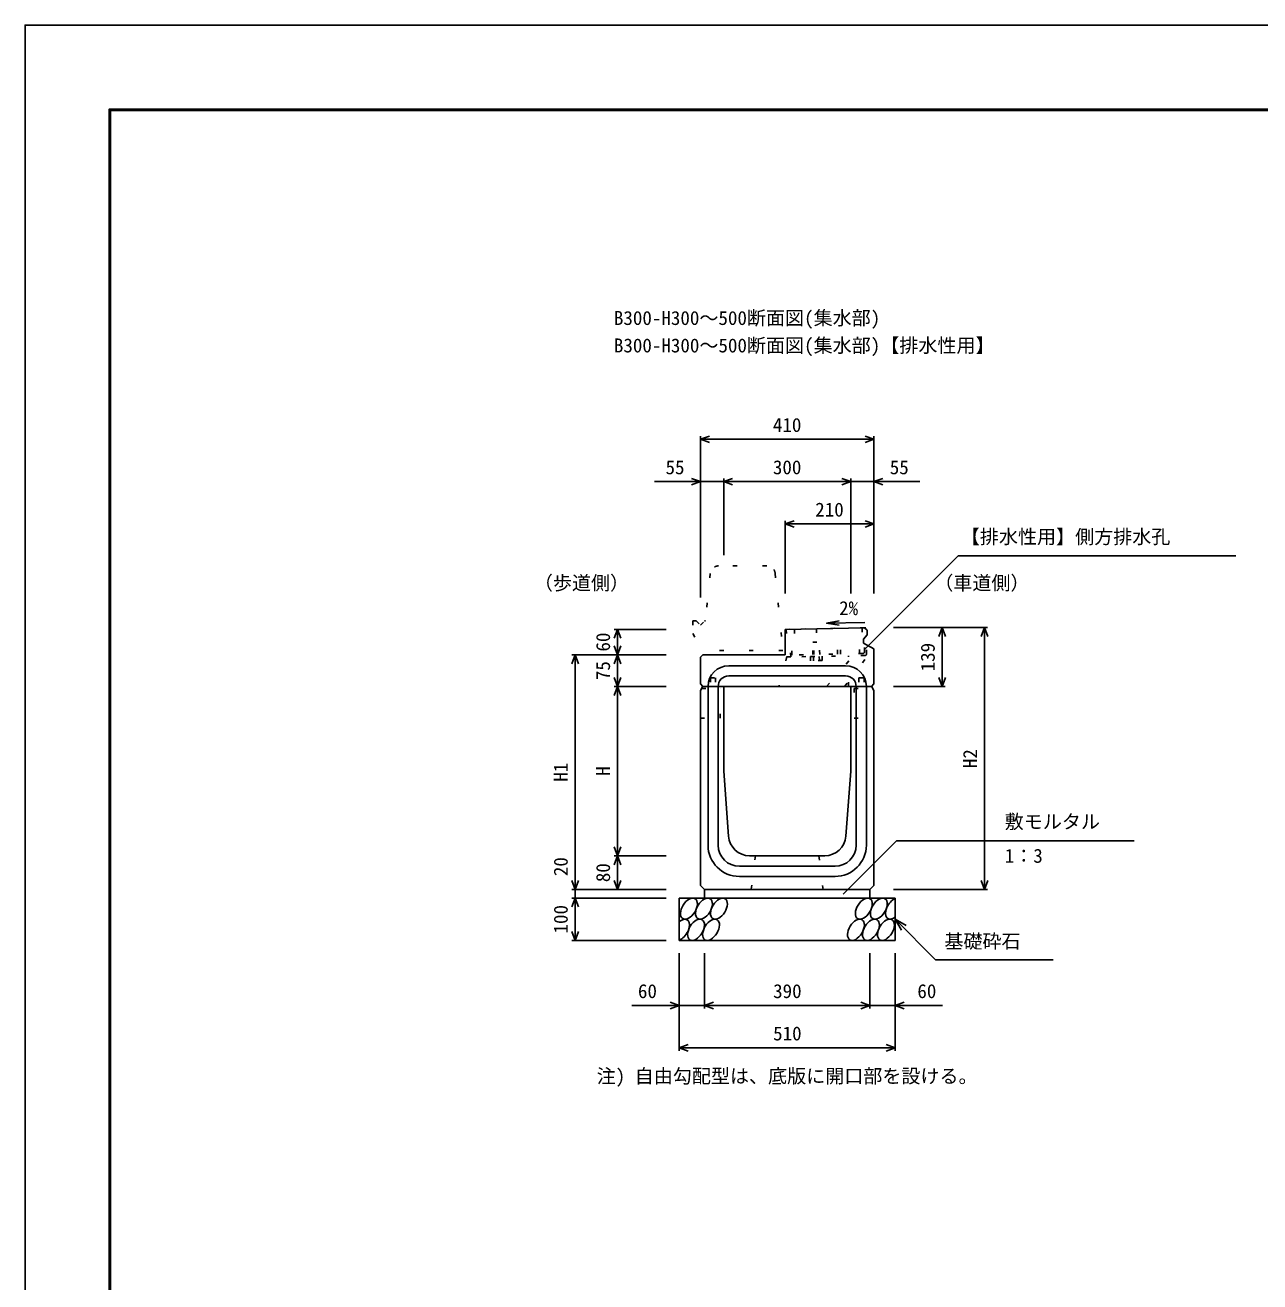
# Model space of a CAD drawing. Units: millimetres, scale not verified. Extents: x -12600 to 12600, y -5940 to 5940.
# Drawn here: x -12600 to -9683, y -2970 to 0 of the extents above; entities that cross this region are included whole.
import ezdxf
from ezdxf.enums import TextEntityAlignment as Align

# ---------------------------------------------------------------- set-up
doc = ezdxf.new("R2010")
doc.units = ezdxf.units.MM
doc.header["$LTSCALE"] = 40
doc.linetypes.add('DOTTED', pattern=[1.75, 0.25, -1.5])
for name, color, linetype, lineweight in [('0-0_DIM', 7, 'Continuous', 25), ('0-1_Defpoints', 5, 'Continuous', 25), ('0-2_HATCH', 6, 'Continuous', 25), ('0-5_OUTLINE', 3, 'Continuous', 25), ('0-6_OUTLINE2', 4, 'DOTTED', 25), ('0-7_TXT', 7, 'Continuous', 25), ('0-8_WAKU', 3, 'Continuous', 25)]:
    doc.layers.add(name, color=color, linetype=linetype, lineweight=lineweight)
doc.styles.add('ＭＳ ゴシック', font='')
doc.styles.get('ＭＳ ゴシック').set_extended_font_data('MS Gothic')

msp = doc.modelspace()

# ---------------------------------------------------------------- linework, layer by layer
at = {"layer": '0-0_DIM'}
for p, q in [((-11005, -971.3), (-11005, -1352.94)), ((-10595, -978.8), (-11005, -978.8)), ((-10595, -971.3), (-10595, -1342.94)), ((-11113.38, -1078.8), (-11005, -1078.8)), ((-10950, -1078.8), (-11005, -1078.8)), ((-10950, -1071.3), (-10950, -1252.94)), ((-10950, -1078.8), (-10650, -1078.8)), ((-10650, -1071.3), (-10650, -1342.94)), ((-10650, -1078.8), (-10595, -1078.8)), ((-10486.62, -1078.8), (-10595, -1078.8)), ((-10805, -1171.3), (-10805, -1342.94)), ((-10595, -1178.8), (-10805, -1178.8)), ((-10618.17, -1476.24), (-10396.03, -1254.1)), ((-10396.03, -1254.1), (-9740.13, -1254.1)), ((-10326.5, -1423.94), (-10549, -1423.94)), ((-10434, -1423.94), (-10434, -1562.94)), ((-10334, -1423.94), (-10334, -2042.94)), ((-11208.5, -1427.94), (-11086, -1427.94)), ((-11201, -1427.94), (-11201, -1487.94)), ((-11308.5, -1487.94), (-11086, -1487.94)), ((-11301, -1487.94), (-11301, -2042.94)), ((-11201, -1562.94), (-11201, -1487.94)), ((-11208.5, -1562.94), (-11086, -1562.94)), ((-11201, -1562.94), (-11201, -1962.94)), ((-10426.5, -1562.94), (-10549, -1562.94)), ((-10667.89, -2053.75), (-10541.66, -1927.52)), ((-10541.66, -1927.52), (-9980.19, -1927.52)), ((-11208.5, -1962.94), (-11086, -1962.94)), ((-11201, -1962.94), (-11201, -2042.94)), ((-11308.5, -2042.94), (-11086, -2042.94)), ((-11301, -2042.94), (-11301, -2062.94)), ((-10326.5, -2042.94), (-10549, -2042.94)), ((-11308.5, -2062.94), (-11086, -2062.94)), ((-11301, -2062.94), (-11301, -2162.94)), ((-10545, -2112.94), (-10449.24, -2208.7)), ((-10545, -2112.94), (-10519.02, -2127.94)), ((-10545, -2112.94), (-10530, -2138.92)), ((-11308.5, -2162.94), (-11086, -2162.94)), ((-11055, -2424.31), (-11055, -2192.94)), ((-10995, -2324.31), (-10995, -2192.94)), ((-10605, -2324.31), (-10605, -2192.94)), ((-10545, -2424.31), (-10545, -2192.94)), ((-10449.24, -2208.7), (-10171.69, -2208.7)), ((-11055, -2316.81), (-11166.79, -2316.81)), ((-11055, -2316.81), (-10995, -2316.81)), ((-10995, -2316.81), (-10605, -2316.81)), ((-10545, -2316.81), (-10605, -2316.81)), ((-10545, -2316.81), (-10433.21, -2316.81)), ((-11055, -2416.81), (-10545, -2416.81))]:
    msp.add_line(p, q, dxfattribs=at)
for points in [[(-10983.86, -986.5), (-11005, -978.8), (-10983.86, -971.11)], [(-10616.14, -971.11), (-10595, -978.8), (-10616.14, -986.5)], [(-11026.14, -1071.11), (-11005, -1078.8), (-11026.14, -1086.5)], [(-10928.86, -1086.5), (-10950, -1078.8), (-10928.86, -1071.11)], [(-10671.14, -1071.11), (-10650, -1078.8), (-10671.14, -1086.5)], [(-10573.86, -1071.11), (-10595, -1078.8), (-10573.86, -1086.5)], [(-10783.86, -1171.11), (-10805, -1178.8), (-10783.86, -1186.5)], [(-10616.14, -1171.11), (-10595, -1178.8), (-10616.14, -1186.5)], [(-10441.7, -1445.09), (-10434, -1423.94), (-10426.3, -1445.09)], [(-10341.7, -1445.09), (-10334, -1423.94), (-10326.3, -1445.09)], [(-11208.7, -1449.09), (-11201, -1427.94), (-11193.3, -1449.09)], [(-11193.3, -1466.8), (-11201, -1487.94), (-11208.7, -1466.8)], [(-11293.3, -1509.09), (-11301, -1487.94), (-11308.7, -1509.09)], [(-11208.7, -1509.09), (-11201, -1487.94), (-11193.3, -1509.09)], [(-11208.7, -1541.8), (-11201, -1562.94), (-11193.3, -1541.8)], [(-10441.7, -1541.8), (-10434, -1562.94), (-10426.3, -1541.8)], [(-11208.7, -1584.09), (-11201, -1562.94), (-11193.3, -1584.09)], [(-11193.3, -1941.8), (-11201, -1962.94), (-11208.7, -1941.8)], [(-11208.7, -1984.09), (-11201, -1962.94), (-11193.3, -1984.09)], [(-11293.3, -2021.8), (-11301, -2042.94), (-11308.7, -2021.8)], [(-11193.3, -2021.8), (-11201, -2042.94), (-11208.7, -2021.8)], [(-10341.7, -2021.8), (-10334, -2042.94), (-10326.3, -2021.8)], [(-11293.3, -2084.09), (-11301, -2062.94), (-11308.7, -2084.09)], [(-11293.3, -2141.8), (-11301, -2162.94), (-11308.7, -2141.8)], [(-11076.14, -2309.11), (-11055, -2316.81), (-11076.14, -2324.5)], [(-10973.86, -2324.5), (-10995, -2316.81), (-10973.86, -2309.11)], [(-10626.14, -2309.11), (-10605, -2316.81), (-10626.14, -2324.5)], [(-10523.86, -2309.11), (-10545, -2316.81), (-10523.86, -2324.5)], [(-11033.86, -2424.5), (-11055, -2416.81), (-11033.86, -2409.11)], [(-10566.14, -2409.11), (-10545, -2416.81), (-10566.14, -2424.5)]]:
    msp.add_lwpolyline(points, dxfattribs=at)
at = {"layer": '0-1_Defpoints'}
msp.add_lwpolyline([(-12600, -5940), (-4200, -5940), (-4200, 0), (-12600, 0)], close=True, dxfattribs=at)
at = {"layer": '0-2_HATCH', "linetype": 'DOTTED'}
for p, q in [((-10617.54, -1424.08), (-10794, -1427.72)), ((-10680.77, -1486.4), (-10682.03, -1425.41)), ((-10673.77, -1486.25), (-10675.03, -1425.27)), ((-10628.78, -1485.33), (-10630.04, -1424.34)), ((-10623.04, -1424.2), (-10621.78, -1485.18)), ((-10618.54, -1424.1), (-10614.04, -1424.01)), ((-10617.37, -1480.59), (-10618.54, -1424.1)), ((-10612.75, -1486.5), (-10614.04, -1424.01)), ((-10791.65, -1493.19), (-10793, -1427.7)), ((-10788.75, -1488.62), (-10790, -1427.64)), ((-10783, -1427.49), (-10781.75, -1488.48)), ((-10736.76, -1487.55), (-10738.01, -1426.57)), ((-10731.02, -1426.42), (-10729.76, -1487.41)), ((-10723.13, -1487.27), (-10723.73, -1458.28)), ((-10621.78, -1485.18), (-10791.74, -1488.69)), ((-10615.69, -1489.56), (-10791.65, -1493.19)), ((-10737.96, -1492.08), (-10737.76, -1502.08)), ((-10724.11, -1491.79), (-10723.9, -1501.79))]:
    msp.add_line(p, q, dxfattribs=at)
for points in [[(-10794, -1427.72), (-10802, -1427.89), (-10800.66, -1492.87), (-10791.66, -1492.69)], [(-10739.13, -1487.6), (-10739.72, -1458.61), (-10723.73, -1458.28)]]:
    msp.add_lwpolyline(points, dxfattribs=at)
msp.add_lwpolyline([(-10744.89, -1492.22), (-10717.18, -1491.65), (-10716.97, -1501.65), (-10744.68, -1502.22)], close=True, dxfattribs=at)
for centre, radius in [((-10621.87, -1480.68), 4.5), ((-10615.75, -1486.56), 3)]:
    msp.add_arc(centre, radius, 271.18119, 1.18119, dxfattribs=at)
at = {"layer": '0-2_HATCH'}
for centre in [(-11032.11, -2087.94), (-10996.63, -2087.94), (-10961.16, -2087.94), (-10618.95, -2087.94), (-10583.48, -2087.94), (-11015.23, -2137.94), (-10979.75, -2137.94), (-10637.55, -2137.94), (-10602.07, -2137.94), (-10566.59, -2137.94)]:
    msp.add_ellipse(centre, major_axis=(14.54, 23.54), ratio=0.5792, dxfattribs=at)
for centre, start_param, end_param in [((-10548, -2087.94), 0.6666252, 4.1103269), ((-11050.7, -2137.94), 3.7419964, 7.318141)]:
    msp.add_ellipse(centre, major_axis=(14.54, 23.54), ratio=0.5792, start_param=start_param, end_param=end_param, dxfattribs=at)
at = {"layer": '0-5_OUTLINE', "linetype": 'DOTTED'}
for p, q in [((-10981.81, -1295.99), (-10993, -1407.94)), ((-10848.1, -1277.94), (-10961.9, -1277.94)), ((-10828.2, -1295.95), (-10810, -1477.94)), ((-11023, -1407.94), (-11023, -1437.94)), ((-11023, -1407.94), (-11015, -1407.94)), ((-11023, -1437.94), (-11000, -1477.94)), ((-10810, -1477.94), (-11000, -1477.94))]:
    msp.add_line(p, q, dxfattribs=at)
at = {"layer": '0-5_OUTLINE'}
for p, q in [((-10617, -1424.07), (-10805, -1427.94)), ((-10617, -1424.07), (-10611, -1429.94)), ((-10805, -1427.94), (-10805, -1487.94)), ((-10620, -1450.94), (-10611, -1440.94)), ((-10620, -1450.94), (-10620, -1460.94)), ((-10611, -1429.94), (-10611, -1440.94)), ((-10620, -1460.94), (-10595, -1473.94)), ((-10595, -1556.94), (-10595, -1473.94)), ((-11005, -1493.94), (-10999, -1487.94)), ((-11005, -1556.94), (-11005, -1493.94)), ((-10999, -1487.94), (-10805, -1487.94)), ((-11005, -1556.94), (-10999, -1562.94)), ((-11000, -1562.94), (-11005, -1572.94)), ((-11005, -2032.94), (-11005, -1572.94)), ((-10600, -1562.94), (-11000, -1562.94)), ((-10950, -1562.94), (-10950, -1762.94)), ((-10650, -1562.94), (-10650, -1762.94)), ((-10601, -1562.94), (-10595, -1556.94)), ((-10595, -1572.94), (-10600, -1562.94)), ((-10595, -2032.94), (-10595, -1572.94)), ((-10938.47, -1916.68), (-10950, -1762.94)), ((-10661.53, -1916.68), (-10650, -1762.94)), ((-10888.61, -1962.94), (-10711.39, -1962.94)), ((-10995, -2042.94), (-11005, -2032.94)), ((-10605, -2042.94), (-10995, -2042.94)), ((-10995, -2042.94), (-10995, -2062.94)), ((-10605, -2042.94), (-10595, -2032.94)), ((-10605, -2042.94), (-10605, -2062.94)), ((-11055, -2062.94), (-10545, -2062.94)), ((-11055, -2162.94), (-11055, -2062.94)), ((-10545, -2162.94), (-10545, -2062.94)), ((-11055, -2162.94), (-10545, -2162.94))]:
    msp.add_line(p, q, dxfattribs=at)
at = {"layer": '0-5_OUTLINE', "linetype": 'DOTTED'}
msp.add_lwpolyline([(-11015, -1407.94), (-11005, -1417.94), (-10995, -1407.94), (-10993, -1407.94)], dxfattribs=at)
for centre, start, end in [((-10961.9, -1297.94), 90, 174.40835), ((-10848.1, -1297.94), 4.08463, 90)]:
    msp.add_arc(centre, 20, start, end, dxfattribs=at)
at = {"layer": '0-5_OUTLINE'}
for centre, start, end in [((-10888.61, -1912.94), 184.28915, 270), ((-10711.39, -1912.94), 270, 355.71085)]:
    msp.add_arc(centre, 50, start, end, dxfattribs=at)
at = {"layer": '0-6_OUTLINE2'}
for p, q in [((-10706.89, -1562.94), (-10618.53, -1461.71)), ((-10664.35, -1562.94), (-10596.63, -1473.09)), ((-10800.67, -1492.37), (-10820, -1562.94)), ((-10655, -1562.94), (-10655, -1490.37)), ((-10981.5, -1542.44), (-10969.5, -1542.44)), ((-10981.5, -1542.44), (-10981.5, -1567.44)), ((-10969.5, -1542.44), (-10969.5, -1567.44)), ((-10630.5, -1542.44), (-10618.5, -1542.44)), ((-10630.5, -1542.44), (-10630.5, -1567.44)), ((-10618.5, -1542.44), (-10618.5, -1567.44)), ((-11002.25, -1567.44), (-10958, -1567.44)), ((-10642, -1567.44), (-10597.75, -1567.44)), ((-10642, -1567.44), (-10642, -1637.94)), ((-10642, -1637.94), (-10595, -1637.94)), ((-10875, -1962.94), (-10885, -2042.94)), ((-10715, -2042.94), (-10725, -1962.94))]:
    msp.add_line(p, q, dxfattribs=at)
at = {"layer": '0-6_OUTLINE2', "linetype": 'Continuous'}
for p, q in [((-10938, -1513.94), (-10662, -1513.94)), ((-10938, -1537.94), (-10662, -1537.94)), ((-10987, -1562.94), (-10987, -1937.94)), ((-10963, -1562.94), (-10963, -1937.94)), ((-10637, -1562.94), (-10637, -1937.94)), ((-10613, -1562.94), (-10613, -1937.94)), ((-10913, -1987.94), (-10687, -1987.94)), ((-10913, -2011.94), (-10687, -2011.94))]:
    msp.add_line(p, q, dxfattribs=at)
at = {"layer": '0-6_OUTLINE2'}
msp.add_lwpolyline([(-11005, -1637.94), (-10958, -1637.94), (-10958, -1567.44)], dxfattribs=at)
at = {"layer": '0-6_OUTLINE2', "linetype": 'Continuous'}
for centre, radius, start, end in [((-10938, -1562.94), 49, 90, 180), ((-10662, -1562.94), 49, 0, 90), ((-10938, -1562.94), 25, 90, 180), ((-10662, -1562.94), 25, 0, 90), ((-10913, -1937.94), 74, 180, 270), ((-10913, -1937.94), 50, 180, 270), ((-10687, -1937.94), 50, 270, 0), ((-10687, -1937.94), 74, 270, 0)]:
    msp.add_arc(centre, radius, start, end, dxfattribs=at)
at = {"layer": '0-7_TXT'}
msp.add_line((-10706.83, -1413.5), (-10677.19, -1418.15), dxfattribs=at)
msp.add_lwpolyline([(-10616.41, -1411.78), (-10706.83, -1413.5), (-10677.39, -1407.73)], dxfattribs=at)
at = {"layer": '0-8_WAKU', "lineweight": 50}
msp.add_lwpolyline([(-12400, -5740), (-4400, -5740), (-4400, -200), (-12400, -200)], close=True, dxfattribs=at)

# ---------------------------------------------------------------- texts
at = {"layer": '0-0_DIM', "style": 'ＭＳ ゴシック'}
for s, p in [('410', (-10833.75, -971.3)), ('55', (-11087.34, -1071.3)), ('300', (-10833.75, -1071.3)), ('55', (-10557.66, -1071.3)), ('210', (-10733.75, -1171.3)), ('【排水性用】側方排水孔', (-10389.84, -1235.36)), ('（歩道側）', (-11398.39, -1344.65)), ('（車道側）', (-10452.57, -1344.65)), ('敷モルタル', (-10286.06, -1908.78)), ('1：3', (-10286.06, -1989.47)), ('基礎砕石', (-10428.68, -2191.53)), ('60', (-11152.5, -2309.31)), ('390', (-10833.22, -2309.31)), ('60', (-10492.5, -2309.31)), ('510', (-10833.22, -2409.31))]:
    msp.add_text(s, height=32.99, dxfattribs=at).set_placement(p, align=Align.BOTTOM_LEFT)
for s, p in [('60', (-11208.5, -1480.44)), ('139', (-10441.5, -1527.19)), ('75', (-11208.5, -1547.94)), ('H2', (-10341.5, -1755.94)), ('H1', (-11308.5, -1787.94)), ('H', (-11208.5, -1774.19)), ('20', (-11308.5, -2011.13)), ('80', (-11208.5, -2025.44)), ('100', (-11308.5, -2146.69))]:
    msp.add_text(s, height=32.99, rotation=90, dxfattribs=at).set_placement(p, align=Align.BOTTOM_LEFT)
at = {"layer": '0-7_TXT', "style": 'ＭＳ ゴシック'}
for s, p in [('B300-H300～500断面図(集水部)', (-11209.34, -718.5)), ('B300-H300～500断面図(集水部)【排水性用】', (-11209.34, -783.38)), ('2%', (-10677.26, -1404.17)), ('注) 自由勾配型は、底版に開口部を設ける。', (-11250, -2510))]:
    msp.add_text(s, height=32.99, dxfattribs=at).set_placement(p, align=Align.BOTTOM_LEFT)

doc.saveas('drawing.dxf')
